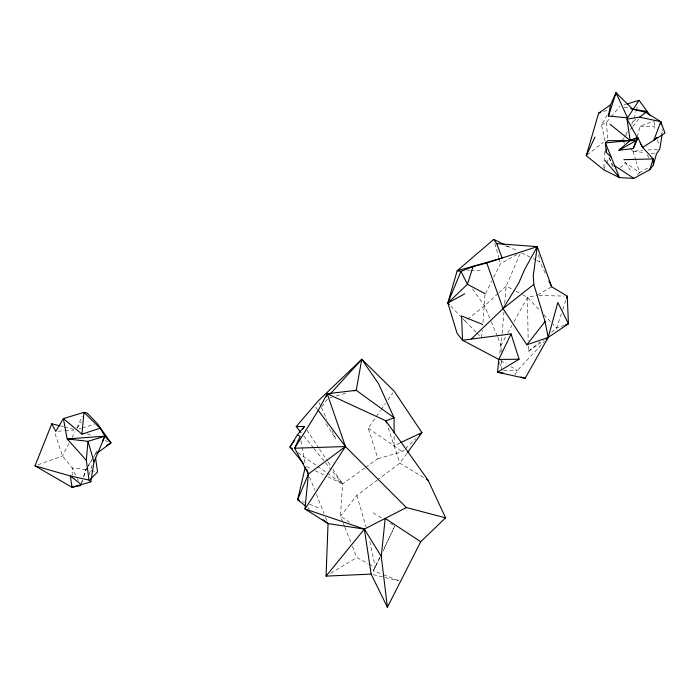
<?xml version="1.0" encoding="UTF-8"?>
<svg xmlns="http://www.w3.org/2000/svg" width="700" height="700" viewBox="0 0 700 700"><rect width="100%" height="100%" fill="white"/><g stroke="black" fill="none" stroke-linecap="round" stroke-linejoin="round"><path stroke-width="0.53" stroke-dasharray="3.5 2.62" d="M72.152 475.466L72.24 467.959L62.475 456.006L54.46 431.83M485.004 294.578L482.974 322.805M603.837 167.641L604.109 162.304M604.161 161.236L604.634 151.62M499.774 353.36L502.005 334.486M502.101 333.41L503.956 311.902M504.7 303.301L506.179 286.099L520.222 253.487M481.539 337.636L482.256 330.225M631.68 124.241L633.841 119.499M634.121 118.492L636.038 111.414M636.317 110.407L637.411 106.356M635.827 160.396L633.001 151.235L633.596 149.153M637.219 136.64L640.246 126.166L654.185 121.013M89.241 474.582L92.024 465.141M81.55 483.499L82.504 480.506M83.781 476.516L86.021 469.534L87.684 466.778M561.4 313.67L556.587 328.099L551.609 332.22M562.774 309.549L566.212 299.241M81.594 482.519L82.267 480.524M83.632 476.525L86.021 469.534L95.462 471.564M603.733 169.785L606.209 164.202M606.62 163.266L609.096 157.684L613.55 166.232M76.904 427.945L82.189 416.255M379.899 557.935L373.301 570.798L382.41 574.289M383.058 551.154L394.791 525.971L383.119 550.331M373.301 570.798L379.846 557.156M485.494 293.615L491.794 281.076M493.727 277.217L500.517 263.725L516.994 254.537M69.002 443.433L62.475 456.006L38.054 464.765M72.013 437.631L75.022 431.83M97.081 450.957L93.975 456.514M501.191 351.776L501.077 345.231L507.29 333.961M507.806 333.025L511.945 325.509M514.01 321.746L527.459 297.325L536.847 295.453M514.946 374.868L517.361 370.519L544.53 341.381M605.168 140.936L601.44 125.02L607.32 114.809M625.765 134.216L627.375 131.495M88.235 465.859L93.231 457.59M93.782 456.671L97.108 451.159M87.15 467.679L91.7 460.233M321.781 406.884L327.486 399.017M77.201 428.12L81.296 421.925M365.531 467.486L377.895 458.675L368.217 428.277L380.529 410.55M381.15 409.666L385.455 403.454M387.922 399.91L392.849 392.822M406.814 453.53L399.884 463.12L378.376 479.273M621.994 140.56L623.91 138.093M624.54 137.261L627.095 133.963M630.28 129.841L632.231 127.321M632.879 126.481L638.733 118.904M377.519 479.92L356.869 495.434L340.454 516.119L342.842 522.183M601.44 125.02L606.401 122.43L610.479 117.547M611.153 116.734L619.981 106.146M620.349 168.061L625.231 162.523L639.608 172.602L648.795 167.501M637.455 174.773L639.608 172.602L636.142 161.411M377.895 458.675L402.491 451.666L404.828 449.383M405.606 448.621L415.713 438.699M633.299 121.52L635.653 119.297M498.19 293.414L484.61 305.856L465.036 321.029L462.787 318.684M498.986 292.679L506.179 286.099L514.885 290.692M660.905 133.787L662.462 132.361M528.264 346.019L528.351 351.426L539.98 341.819M587.116 154.998L603.452 142.275M364.648 468.116L342.571 483.866L340.454 516.119L349.484 522.244M528.351 351.426L543.883 340.48M330.724 573.3L356.773 557.524L367.938 563.579M537.775 294.91L551.67 286.764M399.849 442.951L394.091 445.655L394.091 434.928M564.497 325.211L556.587 328.099L552.851 324.161M603.601 111.51L608.554 109.891M623.997 104.913L626.01 104.3M79.056 428.977L81.078 428.365M82.084 428.059L94.194 424.401M329.928 397.749L332.036 397.154M336.245 395.964L346.762 392.989M630.061 148.391L633.001 151.235L642.644 150.447M647.999 150.001L659.785 149.039M57.846 431.235L64.26 430.762M65.328 430.684L73.885 430.054M467.67 270.69L469.77 270.672M470.82 270.664L480.27 270.594M503.633 370.352L517.361 370.519L510.86 366.642M539.026 295.505L563.981 296.074M640.246 126.166L654.325 126.683L655.322 130.751M633.001 151.235L644.735 152.548M651.14 153.274L656.477 153.869M86.021 469.534L72.24 467.959L76.869 477.715M624.225 107.161L629.528 108.439M373.249 574.621L398.501 580.773M61.276 426.169L63.385 426.703M64.435 426.965L73.92 429.363M504.892 245.761L509.005 246.829M87.176 433.895L92.243 435.715M302.54 501.646L304.509 502.399M309.435 504.28L319.287 508.043M383.416 574.683L398.589 580.501M105.105 440.624L108.036 441.77M306.495 466.532L311.369 468.877M315.271 470.75L326.97 476.367M327.941 476.84L342.571 483.866L332.885 469.289M507.089 245.901L517.738 251.081M521.614 252.963L532.149 258.09M533.102 258.562L535.972 259.954M536.935 260.426L539.805 261.817L546.192 275.249M515.847 291.2L521.657 294.262M522.62 294.77L527.459 297.325L540.155 310.739M368.874 564.086L375.384 567.621L369.574 540.347M500.657 360.553L506.222 363.877M423.535 477.47L399.884 463.12L387.231 424.961M373.152 512.829L381.264 517.764M390.285 523.233L393.89 525.429M368.217 428.277L402.491 451.666M297.946 452.62L316.689 465.745M317.581 466.366L326.506 472.614M327.399 473.244L342.571 483.866L331.66 470.383M307.755 507.71L309.453 509.031M622.729 141.278L624.934 143.404M465.036 321.029L476.289 332.351M477.041 333.113L480.043 336.131M450.826 306.136L462.044 317.896M543.891 314.685L552.108 323.365M303.713 435.838L313.259 447.632M313.941 448.472L324.844 461.956M325.526 462.796L330.977 469.543M472.561 288.951L484.61 305.856L490.787 320.618M306.871 430.115L318.973 448.332M319.576 449.242L327.442 461.09M328.046 462L330.47 465.64M625.231 162.523L630.289 170.222M315.735 407.199L317.45 409.938M326.06 423.614L335.825 439.119L332.238 431.252M647.168 154.805L649.994 159.416M77.332 478.686L78.251 480.637M319.252 402.736L321.046 406.665M321.493 407.654L326.865 419.449M491.199 321.606L497.376 336.376M497.787 337.356L501.077 345.231M609.096 157.684L613.077 167.633M309.601 477.076L314.816 490.219M316.418 494.27L324.03 513.476M325.631 517.528L326.839 520.555M343.245 523.189L344.435 526.216M344.838 527.231L350.805 542.378M352.398 546.411L356.773 557.524M356.869 495.434L366.021 526.759M494.856 243.451L498.82 257.644M499.1 258.659L500.517 263.725M499.537 362.416L501.025 368.349M657.554 139.895L658.788 144.979M300.912 440.729L301.875 446.014M302.067 447.064L305.331 465.01M538.606 254.748L539.805 261.817M661.955 129.15L662.296 131.294M606.401 122.43L607.705 139.519M654.211 121.957L654.325 126.683M501.349 360.509L501.506 369.233M527.459 297.325L528.168 340.602"/><path stroke-width="1.05" d="M445.602 517.851L406.368 507.544L364.359 529.095L328.037 523.591L304.981 508.961L308.402 474.04L294.63 448.219L318.264 410.401L327.215 393.741L385.858 420.831L428.085 480.226L445.602 517.851L420.717 541.712L387.406 607.25L371.14 574.105L326.069 576.117L328.037 523.591L322.971 519.619M60.217 425.906L51.791 423.78L35 465.859L72.013 487.27L90.808 481.871L89.04 480.077L86.328 460.32L87.973 441.324L104.947 436.188L110.976 442.925L96.784 453.416M90.808 481.871L93.984 461.79L104.947 436.188L100.118 428.243L81.926 434.14L83.956 412.361L87.15 413.061L97.221 423.483L110.976 442.925L106.356 445.664M387.406 607.25L381.264 556.404L385.201 518.403L420.717 541.712M611.144 157.054L606.165 152.373L606.611 149.17M662.13 134.444L659.785 149.039L656.477 153.869L653.389 164.955L649.775 169.732L633.867 178.369L619.491 177.625L603.733 169.785L586.259 155.662L598.657 113.129L610.514 104.886L616.035 92.75L632.712 109.2L647.168 111.405L639.538 117.145L627.016 119.087L630.149 140.455L618.931 150.255L633.264 148.549L637.989 138.049L637.166 137.506L627.016 119.087M407.444 452.655L421.934 432.6L394.074 391.046L361.777 359.293L356.221 390.311L354.121 390.906M650.361 115.771L639.056 100.293L627.55 117.854L608.466 116.034L610.514 104.886M305.279 467.119L297.614 499.774L305.226 505.724M326.322 396.856L327.215 393.741L356.221 390.311L394.082 417.769L394.091 432.784M649.775 169.732L653.222 158.909L642.644 147.429L640.15 142.914M545.991 339.806L548.196 337.444L568.452 323.767L567.236 296.152L551.67 286.764L537.224 246.654L486.771 262.99L473.113 266.578L467.425 284.27L447.842 302.995L457.091 333.366L462.534 340.244L498.794 359.45L519.076 359.214L511.061 333.918L462.534 340.244L461.571 315.989L482.746 324.467M608.466 116.034L616.035 92.75L617.531 95.261M566.554 298.217L567.236 296.152M633.264 148.549L636.003 140.674L637.989 138.049L642.644 147.429L665 133.061L660.756 121.66L645.663 112.297L630.586 108.692M639.538 117.145L660.756 121.66L653.861 140.219L656.994 137.357M327.215 393.741L345.441 446.539L308.402 474.04L297.614 499.774L299.591 500.526M586.259 155.662L594.991 137.086M511.061 333.918L498.794 359.45L497.569 372.243L525.122 378.315L548.196 337.444L557.839 302.514L568.452 323.767L565.486 324.852M102.489 440.808L104.947 436.188L67.165 438.926L63.394 418.591L83.956 412.361L100.118 428.243M300.991 432.46L296.214 426.562L304.447 426.466L297.439 434.779L289.914 446.994L303.485 463.584M471.441 338.896L503.046 308.621L518.709 283.185L524.729 269.316L537.224 246.654L496.685 243.635L493.727 239.4L457.17 270.769L447.842 302.995L449.339 304.57M294.332 440.746L289.914 446.994L292.591 448.866M302.549 429.144L304.447 426.466M486.771 262.99L503.046 308.621L526.846 344.803L545.038 321.58L533.837 284.428L533.26 275.651L537.224 246.654L537.565 248.675M326.069 576.117L364.359 529.095L381.264 556.404M296.214 426.562L318.36 400.767L361.777 359.293L378.49 383.6L394.082 417.769L385.858 420.831L386.549 422.896M330.12 394.1L361.777 359.293M90.361 479.325L97.562 472.019L95.541 457.721M419.598 434.884L421.934 432.6L400.811 442.505M503.046 308.621L533.837 284.428M519.076 359.214L497.569 372.243L503.702 373.17M618.931 150.255L636.003 140.674L607.801 140.639L605.43 142.966L606.165 152.373M464.765 293.808L447.842 302.995L460.95 271.39L473.113 266.578M637.166 137.506L630.149 140.455L605.43 142.966L619.491 177.625L605.036 160.484M526.846 344.803L548.196 337.444L545.038 321.58M598.657 113.129L600.635 112.481M627.008 103.994L639.056 100.293M637.989 138.049L630.149 140.455L610.085 124.276M623.892 159.679L653.222 158.909L653.389 164.955M89.04 480.077L70.359 476.009L35 465.859M521.054 376.941L525.122 378.315M493.727 239.4L504.227 244.51M484.767 293.562L467.425 284.27L460.95 271.39L457.17 270.769L502.189 258.002L496.685 243.635M426.265 479.124L428.085 480.226M297.439 434.779L300.142 436.511L294.63 448.219L345.441 446.539L406.368 507.544M614.661 165.716L633.867 178.369M81.926 434.14L63.394 418.591L55.703 431.392L51.791 423.78M86.328 460.32L67.165 438.926L87.973 441.324L93.984 461.79M318.264 410.401L345.441 446.539L304.981 508.961L364.359 529.095L371.14 574.105M548.931 281.006L551.67 286.764M616.035 92.75L627.55 117.854M306.6 469.061L308.402 474.04M660.756 121.66L661.273 124.871M81.226 484.488L80.57 485.52L72.013 487.27L70.359 476.009L81.226 484.488"/></g></svg>
